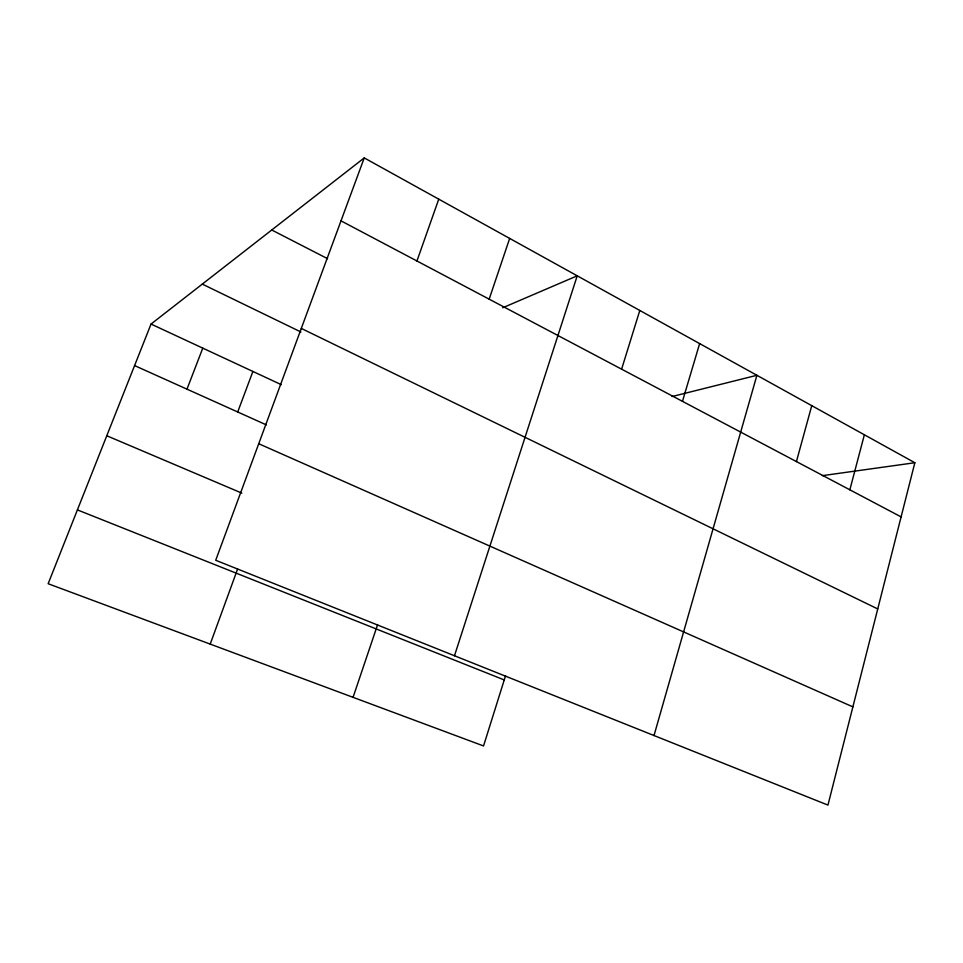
<?xml version="1.0" encoding="UTF-8"?>
<svg xmlns="http://www.w3.org/2000/svg" width="963" height="963" viewBox="0 0 963 963"><rect width="100%" height="100%" fill="white"/><g stroke="black" fill="none" stroke-linecap="round" stroke-linejoin="round"><path stroke-width="1.44" d="M914.85 462.734L827.951 805.092L215.712 560.273L364.243 157.908L914.85 462.734L822.342 475.662M849.848 489.818L864.365 434.795M796.425 461.578L811.761 405.664M654.009 735.539L756.906 375.293L672.03 396.539M682.466 401.342L699.644 343.586M621.604 369.178L639.805 310.459M505.551 675.749L483.546 745.952L48.15 583.722L151.035 324.062L364.243 157.908M454.476 655.755L577.222 275.815L502.698 307.775M353.06 697.332L377.58 624.758M489.168 299.168L509.668 238.415M416.943 260.997L438.755 199.16M210.211 644.103L237.62 568.977M237.705 411.995L252.896 371.453M186.978 389.16L202.784 348.137M77.401 509.896L504.239 679.938M106.773 435.758L241.833 493.116M258.734 443.738L852.881 706.878M134.579 365.579L266.366 424.888M151.035 324.062L281.22 384.634M202.302 284.109L300.913 331.982M301.299 328.419L877.738 608.941M271.747 229.988L327.589 258.686M341.01 220.852L901.103 516.902"/></g></svg>
